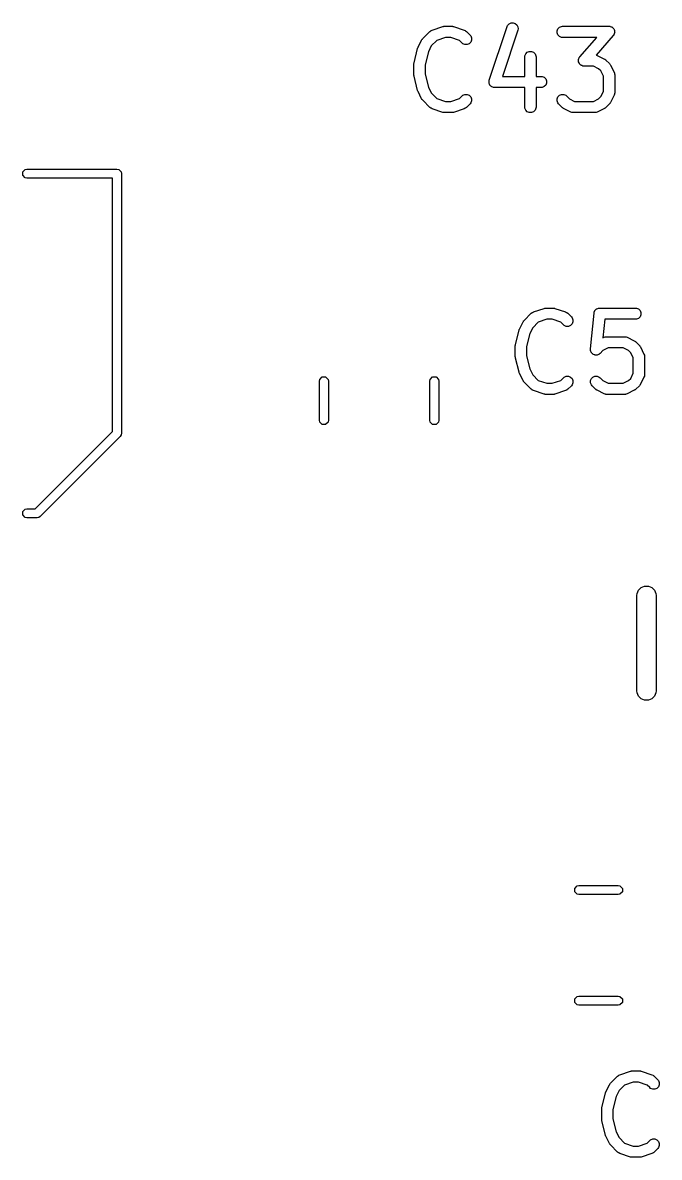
# Model space of a CAD drawing. Extents: x 2.05 to 8.87, y -5.84 to -2.88.
# Drawn here: x 3.957 to 4.291, y -5.1 to -4.505 of the extents above; entities that cross this region are included whole.
import ezdxf

# ---------------------------------------------------------------- set-up
doc = ezdxf.new("R2010")
doc.units = 0
doc.header["$MEASUREMENT"] = 0
doc.layers.add('BLACK', color=7, linetype='CONTINUOUS')

msp = doc.modelspace()

# ---------------------------------------------------------------- linework, layer by layer
at = {"layer": 'BLACK', "linetype": 'CONTINUOUS'}
for p, q in [((4.21182, -4.50582), (4.21285, -4.50531)), ((4.21285, -4.50531), (4.214, -4.50523)), ((4.214, -4.50523), (4.21509, -4.50559)), ((4.16655, -4.51357), (4.1703, -4.50982)), ((4.1703, -4.50982), (4.17074, -4.50945)), ((4.17074, -4.50945), (4.17084, -4.50941)), ((4.17084, -4.50941), (4.17092, -4.50934)), ((4.17092, -4.50934), (4.17145, -4.50911)), ((4.17145, -4.50911), (4.17708, -4.50723)), ((4.17708, -4.50723), (4.17736, -4.50717)), ((4.17736, -4.50717), (4.17743, -4.50714)), ((4.17743, -4.50714), (4.17754, -4.50713)), ((4.17754, -4.50713), (4.17764, -4.5071)), ((4.17764, -4.5071), (4.17772, -4.50711)), ((4.17772, -4.50711), (4.17801, -4.50708)), ((4.17801, -4.50708), (4.18176, -4.50708)), ((4.18176, -4.50708), (4.18205, -4.50711)), ((4.18205, -4.50711), (4.18213, -4.5071)), ((4.18213, -4.5071), (4.18223, -4.50713)), ((4.18223, -4.50713), (4.18233, -4.50714)), ((4.18233, -4.50714), (4.18241, -4.50717)), ((4.18241, -4.50717), (4.18269, -4.50723)), ((4.18269, -4.50723), (4.18832, -4.50911)), ((4.18832, -4.50911), (4.18885, -4.50934)), ((4.18885, -4.50934), (4.18893, -4.50941)), ((4.18893, -4.50941), (4.18902, -4.50945)), ((4.18902, -4.50945), (4.18947, -4.50982)), ((4.18947, -4.50982), (4.19135, -4.51169)), ((4.20145, -4.53535), (4.21083, -4.50722)), ((4.21643, -4.50909), (4.20835, -4.53333)), ((4.21083, -4.50722), (4.21106, -4.5067)), ((4.21106, -4.5067), (4.21182, -4.50582)), ((4.21509, -4.50559), (4.21596, -4.50635)), ((4.21596, -4.50635), (4.21648, -4.50738)), ((4.21656, -4.50853), (4.21643, -4.50909)), ((4.21648, -4.50738), (4.21656, -4.50853)), ((4.23698, -4.50946), (4.23742, -4.50839)), ((4.23698, -4.51061), (4.23698, -4.50946)), ((4.23742, -4.51167), (4.23698, -4.51061)), ((4.23742, -4.50839), (4.23824, -4.50758)), ((4.23824, -4.50758), (4.2393, -4.50714)), ((4.2393, -4.50714), (4.23988, -4.50708)), ((4.23988, -4.50708), (4.26425, -4.50708)), ((4.26425, -4.50708), (4.26455, -4.50711)), ((4.26455, -4.50711), (4.26463, -4.5071)), ((4.26463, -4.5071), (4.26468, -4.50712)), ((4.26468, -4.50712), (4.26482, -4.50714)), ((4.26482, -4.50714), (4.26527, -4.50732)), ((4.26527, -4.50732), (4.26572, -4.50747)), ((4.26572, -4.50747), (4.2658, -4.50754)), ((4.2658, -4.50754), (4.26589, -4.50758)), ((4.26589, -4.50758), (4.26623, -4.50792)), ((4.26623, -4.50792), (4.26659, -4.50823)), ((4.26659, -4.50823), (4.26663, -4.50832)), ((4.26663, -4.50832), (4.2667, -4.50839)), ((4.2667, -4.50839), (4.26689, -4.50883)), ((4.26696, -4.51105), (4.26681, -4.51151)), ((4.26689, -4.50883), (4.2671, -4.50926)), ((4.26714, -4.51061), (4.26696, -4.51105)), ((4.2671, -4.50926), (4.26711, -4.50936)), ((4.26711, -4.50936), (4.26714, -4.50946)), ((4.26714, -4.50946), (4.26714, -4.50994)), ((4.26714, -4.50994), (4.26718, -4.51041)), ((4.26718, -4.51041), (4.26714, -4.51051)), ((4.26714, -4.51051), (4.26714, -4.51061)), ((4.16412, -4.51809), (4.16599, -4.51434)), ((4.16599, -4.51434), (4.16615, -4.51409)), ((4.16615, -4.51409), (4.16618, -4.51402)), ((4.16618, -4.51402), (4.16625, -4.51394)), ((4.16625, -4.51394), (4.1663, -4.51385)), ((4.1663, -4.51385), (4.16636, -4.51379)), ((4.16636, -4.51379), (4.16655, -4.51357)), ((4.17398, -4.51449), (4.17106, -4.51741)), ((4.17849, -4.51298), (4.17398, -4.51449)), ((4.18128, -4.51298), (4.17849, -4.51298)), ((4.18579, -4.51449), (4.18128, -4.51298)), ((4.18717, -4.51587), (4.18579, -4.51449)), ((4.18762, -4.51624), (4.18717, -4.51587)), ((4.18868, -4.51668), (4.18762, -4.51624)), ((4.18983, -4.51668), (4.18868, -4.51668)), ((4.1909, -4.51624), (4.18983, -4.51668)), ((4.19171, -4.51542), (4.1909, -4.51624)), ((4.19135, -4.51169), (4.19171, -4.51214)), ((4.19171, -4.51214), (4.19215, -4.51321)), ((4.19215, -4.51436), (4.19171, -4.51542)), ((4.19215, -4.51321), (4.19215, -4.51436)), ((4.23824, -4.51249), (4.23742, -4.51167)), ((4.2393, -4.51293), (4.23824, -4.51249)), ((4.23988, -4.51298), (4.2393, -4.51293)), ((4.25774, -4.51298), (4.23988, -4.51298)), ((4.2489, -4.52309), (4.25774, -4.51298)), ((4.26647, -4.51198), (4.25754, -4.52219)), ((4.26665, -4.51173), (4.26647, -4.51198)), ((4.2667, -4.51167), (4.26665, -4.51173)), ((4.26672, -4.51162), (4.2667, -4.51167)), ((4.26681, -4.51151), (4.26672, -4.51162)), ((4.16202, -4.52619), (4.1639, -4.51869)), ((4.1639, -4.51869), (4.16391, -4.51865)), ((4.16391, -4.51863), (4.164, -4.51839)), ((4.16391, -4.51865), (4.16391, -4.51863)), ((4.164, -4.51839), (4.16409, -4.51814)), ((4.16409, -4.51814), (4.1641, -4.51813)), ((4.1641, -4.51813), (4.16412, -4.51809)), ((4.16955, -4.52044), (4.16784, -4.52727)), ((4.17106, -4.51741), (4.16955, -4.52044)), ((4.22005, -4.52316), (4.22011, -4.52258)), ((4.22005, -4.53333), (4.22005, -4.52316)), ((4.22011, -4.52258), (4.22055, -4.52152)), ((4.22055, -4.52152), (4.22136, -4.5207)), ((4.22136, -4.5207), (4.22243, -4.52026)), ((4.22243, -4.52026), (4.22358, -4.52026)), ((4.22358, -4.52026), (4.22464, -4.5207)), ((4.22464, -4.5207), (4.22546, -4.52152)), ((4.22546, -4.52152), (4.2259, -4.52258)), ((4.2259, -4.52258), (4.22596, -4.52316)), ((4.22596, -4.52316), (4.22596, -4.53333)), ((4.24872, -4.52333), (4.2489, -4.52309)), ((4.25754, -4.52219), (4.25807, -4.52239)), ((4.25807, -4.52239), (4.26182, -4.52426)), ((4.16193, -4.52691), (4.16194, -4.5268)), ((4.16193, -4.53253), (4.16193, -4.52691)), ((4.16194, -4.52676), (4.16197, -4.52655)), ((4.16194, -4.5268), (4.16194, -4.52676)), ((4.16197, -4.52655), (4.16199, -4.52633)), ((4.16199, -4.52633), (4.16201, -4.52629)), ((4.16201, -4.52629), (4.16202, -4.52619)), ((4.16784, -4.52727), (4.16784, -4.53217)), ((4.2482, -4.52465), (4.24823, -4.52455)), ((4.24823, -4.52513), (4.2482, -4.52465)), ((4.24823, -4.52445), (4.24841, -4.52401)), ((4.24823, -4.52455), (4.24823, -4.52445)), ((4.24823, -4.52561), (4.24823, -4.52513)), ((4.24827, -4.5257), (4.24823, -4.52561)), ((4.24827, -4.5258), (4.24827, -4.5257)), ((4.24849, -4.52623), (4.24827, -4.5258)), ((4.24841, -4.52401), (4.24857, -4.52356)), ((4.24867, -4.52667), (4.24849, -4.52623)), ((4.24857, -4.52356), (4.24865, -4.52344)), ((4.24865, -4.52344), (4.24867, -4.52339)), ((4.24867, -4.52339), (4.24872, -4.52333)), ((4.24874, -4.52674), (4.24867, -4.52667)), ((4.24878, -4.52683), (4.24874, -4.52674)), ((4.24915, -4.52715), (4.24878, -4.52683)), ((4.24948, -4.52749), (4.24915, -4.52715)), ((4.24958, -4.52752), (4.24948, -4.52749)), ((4.24965, -4.52759), (4.24958, -4.52752)), ((4.25011, -4.52774), (4.24965, -4.52759)), ((4.25055, -4.52793), (4.25011, -4.52774)), ((4.25069, -4.52794), (4.25055, -4.52793)), ((4.25074, -4.52796), (4.25069, -4.52794)), ((4.25082, -4.52795), (4.25074, -4.52796)), ((4.25112, -4.52798), (4.25082, -4.52795)), ((4.25605, -4.52798), (4.25112, -4.52798)), ((4.25875, -4.52933), (4.25605, -4.52798)), ((4.26182, -4.52426), (4.26207, -4.52442)), ((4.26207, -4.52442), (4.26214, -4.52445)), ((4.26214, -4.52445), (4.26222, -4.52452)), ((4.26222, -4.52452), (4.26231, -4.52457)), ((4.26231, -4.52457), (4.26236, -4.52463)), ((4.26236, -4.52463), (4.26259, -4.52482)), ((4.26259, -4.52482), (4.26446, -4.52669)), ((4.26446, -4.52669), (4.26465, -4.52692)), ((4.26465, -4.52692), (4.26471, -4.52697)), ((4.26471, -4.52697), (4.26476, -4.52706)), ((4.26476, -4.52706), (4.26483, -4.52714)), ((4.26483, -4.52714), (4.26486, -4.52721)), ((4.26486, -4.52721), (4.26501, -4.52746)), ((4.26501, -4.52746), (4.26689, -4.53121)), ((4.16194, -4.53263), (4.16193, -4.53253)), ((4.16194, -4.53267), (4.16194, -4.53263)), ((4.16197, -4.53289), (4.16194, -4.53267)), ((4.16199, -4.53311), (4.16197, -4.53289)), ((4.16201, -4.53315), (4.16199, -4.53311)), ((4.16202, -4.53325), (4.16201, -4.53315)), ((4.1639, -4.54074), (4.16202, -4.53325)), ((4.16784, -4.53217), (4.16955, -4.539)), ((4.20835, -4.53333), (4.22005, -4.53333)), ((4.22596, -4.53333), (4.22863, -4.53333)), ((4.22863, -4.53333), (4.2292, -4.53338)), ((4.2292, -4.53338), (4.23027, -4.53382)), ((4.23027, -4.53382), (4.23108, -4.53464)), ((4.23108, -4.53464), (4.23152, -4.5357)), ((4.25995, -4.53053), (4.25875, -4.52933)), ((4.2613, -4.53323), (4.25995, -4.53053)), ((4.2613, -4.54121), (4.2613, -4.53323)), ((4.26689, -4.53121), (4.2671, -4.53175)), ((4.2671, -4.53175), (4.2671, -4.53186)), ((4.2671, -4.53186), (4.26714, -4.53195)), ((4.26714, -4.53195), (4.2672, -4.53253)), ((4.2672, -4.53253), (4.2672, -4.5419)), ((4.16391, -4.54079), (4.1639, -4.54074)), ((4.16391, -4.54081), (4.16391, -4.54079)), ((4.164, -4.54105), (4.16391, -4.54081)), ((4.16955, -4.539), (4.17106, -4.54203)), ((4.20133, -4.53591), (4.20136, -4.53576)), ((4.20136, -4.53638), (4.20133, -4.53591)), ((4.20136, -4.5357), (4.20139, -4.53563)), ((4.20136, -4.53576), (4.20136, -4.5357)), ((4.20136, -4.53686), (4.20136, -4.53638)), ((4.2014, -4.53695), (4.20136, -4.53686)), ((4.20139, -4.53563), (4.20145, -4.53535)), ((4.20141, -4.53706), (4.2014, -4.53695)), ((4.20162, -4.53748), (4.20141, -4.53706)), ((4.2018, -4.53792), (4.20162, -4.53748)), ((4.20188, -4.53799), (4.2018, -4.53792)), ((4.20192, -4.53809), (4.20188, -4.53799)), ((4.20228, -4.5384), (4.20192, -4.53809)), ((4.20262, -4.53873), (4.20228, -4.5384)), ((4.20271, -4.53877), (4.20262, -4.53873)), ((4.20279, -4.53884), (4.20271, -4.53877)), ((4.20324, -4.53899), (4.20279, -4.53884)), ((4.20368, -4.53917), (4.20324, -4.53899)), ((4.20383, -4.53919), (4.20368, -4.53917)), ((4.20389, -4.53921), (4.20383, -4.53919)), ((4.20396, -4.5392), (4.20389, -4.53921)), ((4.20426, -4.53923), (4.20396, -4.5392)), ((4.22005, -4.53923), (4.20426, -4.53923)), ((4.22005, -4.5494), (4.22005, -4.53923)), ((4.22863, -4.53923), (4.22596, -4.53923)), ((4.22596, -4.53923), (4.22596, -4.5494)), ((4.2292, -4.53917), (4.22863, -4.53923)), ((4.23027, -4.53873), (4.2292, -4.53917)), ((4.23108, -4.53792), (4.23027, -4.53873)), ((4.23152, -4.53686), (4.23108, -4.53792)), ((4.23152, -4.5357), (4.23152, -4.53686)), ((4.16409, -4.54129), (4.164, -4.54105)), ((4.1641, -4.54131), (4.16409, -4.54129)), ((4.16412, -4.54135), (4.1641, -4.54131)), ((4.16599, -4.5451), (4.16412, -4.54135)), ((4.16615, -4.54535), (4.16599, -4.5451)), ((4.16618, -4.54542), (4.16615, -4.54535)), ((4.16625, -4.5455), (4.16618, -4.54542)), ((4.1663, -4.54559), (4.16625, -4.5455)), ((4.16636, -4.54564), (4.1663, -4.54559)), ((4.16655, -4.54587), (4.16636, -4.54564)), ((4.1703, -4.54962), (4.16655, -4.54587)), ((4.17106, -4.54203), (4.17398, -4.54495)), ((4.17398, -4.54495), (4.17849, -4.54645)), ((4.17849, -4.54645), (4.18128, -4.54645)), ((4.18128, -4.54645), (4.18579, -4.54495)), ((4.18579, -4.54495), (4.18717, -4.54356)), ((4.18717, -4.54356), (4.18762, -4.5432)), ((4.18762, -4.5432), (4.18868, -4.54276)), ((4.18868, -4.54276), (4.18983, -4.54276)), ((4.18983, -4.54276), (4.1909, -4.5432)), ((4.1909, -4.5432), (4.19171, -4.54401)), ((4.19171, -4.54401), (4.19215, -4.54508)), ((4.19215, -4.54623), (4.19171, -4.54729)), ((4.19215, -4.54508), (4.19215, -4.54623)), ((4.23698, -4.54508), (4.23742, -4.54401)), ((4.23698, -4.54623), (4.23698, -4.54508)), ((4.23742, -4.54729), (4.23698, -4.54623)), ((4.23742, -4.54401), (4.23824, -4.5432)), ((4.23824, -4.5432), (4.2393, -4.54276)), ((4.2393, -4.54276), (4.24045, -4.54276)), ((4.24045, -4.54276), (4.24152, -4.5432)), ((4.24152, -4.5432), (4.24196, -4.54356)), ((4.24196, -4.54356), (4.2435, -4.5451)), ((4.2435, -4.5451), (4.2462, -4.54645)), ((4.2462, -4.54645), (4.25605, -4.54645)), ((4.25605, -4.54645), (4.25875, -4.5451)), ((4.25875, -4.5451), (4.25995, -4.5439)), ((4.25995, -4.5439), (4.2613, -4.54121)), ((4.26689, -4.54322), (4.26501, -4.54697)), ((4.2671, -4.54268), (4.26689, -4.54322)), ((4.26714, -4.54248), (4.2671, -4.54258)), ((4.2671, -4.54258), (4.2671, -4.54268)), ((4.2672, -4.5419), (4.26714, -4.54248)), ((4.17074, -4.54998), (4.1703, -4.54962)), ((4.17084, -4.55002), (4.17074, -4.54998)), ((4.17092, -4.55009), (4.17084, -4.55002)), ((4.17145, -4.55033), (4.17092, -4.55009)), ((4.17708, -4.5522), (4.17145, -4.55033)), ((4.17736, -4.55227), (4.17708, -4.5522)), ((4.17743, -4.5523), (4.17736, -4.55227)), ((4.17754, -4.55231), (4.17743, -4.5523)), ((4.17764, -4.55233), (4.17754, -4.55231)), ((4.17772, -4.55233), (4.17764, -4.55233)), ((4.17801, -4.55236), (4.17772, -4.55233)), ((4.18176, -4.55236), (4.17801, -4.55236)), ((4.18205, -4.55233), (4.18176, -4.55236)), ((4.18213, -4.55233), (4.18205, -4.55233)), ((4.18223, -4.55231), (4.18213, -4.55233)), ((4.18233, -4.5523), (4.18223, -4.55231)), ((4.18241, -4.55227), (4.18233, -4.5523)), ((4.18269, -4.5522), (4.18241, -4.55227)), ((4.18832, -4.55033), (4.18269, -4.5522)), ((4.18885, -4.55009), (4.18832, -4.55033)), ((4.18893, -4.55002), (4.18885, -4.55009)), ((4.18902, -4.54998), (4.18893, -4.55002)), ((4.18947, -4.54962), (4.18902, -4.54998)), ((4.19135, -4.54774), (4.18947, -4.54962)), ((4.19171, -4.54729), (4.19135, -4.54774)), ((4.22011, -4.54998), (4.22005, -4.5494)), ((4.22055, -4.55104), (4.22011, -4.54998)), ((4.22136, -4.55186), (4.22055, -4.55104)), ((4.22243, -4.5523), (4.22136, -4.55186)), ((4.22358, -4.5523), (4.22243, -4.5523)), ((4.22464, -4.55186), (4.22358, -4.5523)), ((4.22546, -4.55104), (4.22464, -4.55186)), ((4.2259, -4.54998), (4.22546, -4.55104)), ((4.22596, -4.5494), (4.2259, -4.54998)), ((4.23779, -4.54774), (4.23742, -4.54729)), ((4.23966, -4.54962), (4.23779, -4.54774)), ((4.23989, -4.5498), (4.23966, -4.54962)), ((4.23994, -4.54986), (4.23989, -4.5498)), ((4.24003, -4.54992), (4.23994, -4.54986)), ((4.24011, -4.54998), (4.24003, -4.54992)), ((4.24018, -4.55001), (4.24011, -4.54998)), ((4.24043, -4.55017), (4.24018, -4.55001)), ((4.24418, -4.55204), (4.24043, -4.55017)), ((4.24472, -4.55225), (4.24418, -4.55204)), ((4.24483, -4.55226), (4.24472, -4.55225)), ((4.24492, -4.5523), (4.24483, -4.55226)), ((4.2455, -4.55236), (4.24492, -4.5523)), ((4.25675, -4.55236), (4.2455, -4.55236)), ((4.25733, -4.5523), (4.25675, -4.55236)), ((4.25742, -4.55226), (4.25733, -4.5523)), ((4.25753, -4.55225), (4.25742, -4.55226)), ((4.25807, -4.55204), (4.25753, -4.55225)), ((4.26182, -4.55017), (4.25807, -4.55204)), ((4.26207, -4.55001), (4.26182, -4.55017)), ((4.26214, -4.54998), (4.26207, -4.55001)), ((4.26222, -4.54992), (4.26214, -4.54998)), ((4.26231, -4.54986), (4.26222, -4.54992)), ((4.26236, -4.5498), (4.26231, -4.54986)), ((4.26259, -4.54962), (4.26236, -4.5498)), ((4.26446, -4.54774), (4.26259, -4.54962)), ((4.26465, -4.54751), (4.26446, -4.54774)), ((4.26471, -4.54746), (4.26465, -4.54751)), ((4.26476, -4.54737), (4.26471, -4.54746)), ((4.26483, -4.54729), (4.26476, -4.54737)), ((4.26486, -4.54722), (4.26483, -4.54729)), ((4.26501, -4.54697), (4.26486, -4.54722)), ((3.95687, -4.58335), (3.95815, -4.58207)), ((3.95815, -4.58207), (3.95906, -4.58189)), ((3.95906, -4.58189), (4.0063, -4.58189)), ((4.0063, -4.58189), (4.0072, -4.58207)), ((4.0072, -4.58207), (4.00848, -4.58335)), ((3.95687, -4.58516), (3.95687, -4.58335)), ((3.95815, -4.58643), (3.95687, -4.58516)), ((3.95906, -4.58661), (3.95815, -4.58643)), ((4.00394, -4.58661), (3.95906, -4.58661)), ((4.00394, -4.71932), (4.00394, -4.58661)), ((4.00848, -4.58335), (4.00866, -4.58425)), ((4.00866, -4.58425), (4.00866, -4.7203)), ((4.2197, -4.66121), (4.22345, -4.65746)), ((4.22345, -4.65746), (4.22389, -4.65709)), ((4.22389, -4.65709), (4.22399, -4.65705)), ((4.22399, -4.65705), (4.22407, -4.65698)), ((4.22407, -4.65698), (4.2246, -4.65674)), ((4.2246, -4.65674), (4.23022, -4.65487)), ((4.23022, -4.65487), (4.23051, -4.6548)), ((4.23051, -4.6548), (4.23058, -4.65477)), ((4.23058, -4.65477), (4.23069, -4.65476)), ((4.23069, -4.65476), (4.23079, -4.65474)), ((4.23079, -4.65474), (4.23087, -4.65475)), ((4.23087, -4.65475), (4.23116, -4.65472)), ((4.23116, -4.65472), (4.23491, -4.65472)), ((4.23491, -4.65472), (4.2352, -4.65475)), ((4.2352, -4.65475), (4.23528, -4.65474)), ((4.23528, -4.65474), (4.23538, -4.65476)), ((4.23538, -4.65476), (4.23548, -4.65477)), ((4.23548, -4.65477), (4.23556, -4.6548)), ((4.23556, -4.6548), (4.23584, -4.65487)), ((4.23584, -4.65487), (4.24147, -4.65674)), ((4.24147, -4.65674), (4.24199, -4.65698)), ((4.24199, -4.65698), (4.24207, -4.65705)), ((4.24207, -4.65705), (4.24217, -4.65709)), ((4.24217, -4.65709), (4.24262, -4.65746)), ((4.24262, -4.65746), (4.2445, -4.65933)), ((4.2445, -4.65933), (4.24486, -4.65978)), ((4.24486, -4.65978), (4.2453, -4.66084)), ((4.25447, -4.67612), (4.25634, -4.65738)), ((4.25634, -4.65738), (4.25638, -4.65717)), ((4.25638, -4.65709), (4.25641, -4.65703)), ((4.25638, -4.65717), (4.25638, -4.65709)), ((4.25641, -4.65703), (4.25646, -4.65681)), ((4.25646, -4.65681), (4.25666, -4.65643)), ((4.25666, -4.65643), (4.25682, -4.65603)), ((4.25682, -4.65603), (4.25693, -4.65592)), ((4.25693, -4.65592), (4.257, -4.65579)), ((4.257, -4.65579), (4.25733, -4.65552)), ((4.25733, -4.65552), (4.25764, -4.65521)), ((4.25764, -4.65521), (4.25778, -4.65516)), ((4.25778, -4.65516), (4.25789, -4.65506)), ((4.25789, -4.65506), (4.25831, -4.65494)), ((4.25831, -4.65494), (4.2587, -4.65477)), ((4.2587, -4.65477), (4.25892, -4.65475)), ((4.25892, -4.65475), (4.259, -4.65473)), ((4.259, -4.65473), (4.25907, -4.65474)), ((4.25907, -4.65474), (4.25928, -4.65472)), ((4.25928, -4.65472), (4.27803, -4.65472)), ((4.27803, -4.65472), (4.2786, -4.65477)), ((4.2786, -4.65477), (4.27967, -4.65521)), ((4.27967, -4.65521), (4.28048, -4.65603)), ((4.28048, -4.65931), (4.27967, -4.66013)), ((4.28048, -4.65603), (4.28092, -4.65709)), ((4.28092, -4.65825), (4.28048, -4.65931)), ((4.28092, -4.65709), (4.28092, -4.65825)), ((4.21715, -4.66602), (4.21724, -4.66578)), ((4.21724, -4.66578), (4.21725, -4.66577)), ((4.21725, -4.66577), (4.21727, -4.66572)), ((4.21727, -4.66572), (4.21914, -4.66197)), ((4.21914, -4.66197), (4.2193, -4.66173)), ((4.2193, -4.66173), (4.21933, -4.66165)), ((4.21933, -4.66165), (4.2194, -4.66157)), ((4.2194, -4.66157), (4.21945, -4.66148)), ((4.21945, -4.66148), (4.21951, -4.66143)), ((4.21951, -4.66143), (4.2197, -4.66121)), ((4.22421, -4.66504), (4.2227, -4.66807)), ((4.22713, -4.66213), (4.22421, -4.66504)), ((4.23164, -4.66062), (4.22713, -4.66213)), ((4.23443, -4.66062), (4.23164, -4.66062)), ((4.23894, -4.66213), (4.23443, -4.66062)), ((4.24032, -4.66351), (4.23894, -4.66213)), ((4.24077, -4.66387), (4.24032, -4.66351)), ((4.24183, -4.66432), (4.24077, -4.66387)), ((4.24298, -4.66432), (4.24183, -4.66432)), ((4.24405, -4.66387), (4.24298, -4.66432)), ((4.24486, -4.66306), (4.24405, -4.66387)), ((4.2453, -4.662), (4.24486, -4.66306)), ((4.2453, -4.66084), (4.2453, -4.662)), ((4.26195, -4.66062), (4.26098, -4.67039)), ((4.27803, -4.66062), (4.26195, -4.66062)), ((4.2786, -4.66057), (4.27803, -4.66062)), ((4.27967, -4.66013), (4.2786, -4.66057)), ((4.21517, -4.67383), (4.21705, -4.66633)), ((4.21705, -4.66633), (4.21706, -4.66629)), ((4.21706, -4.66626), (4.21715, -4.66602)), ((4.21706, -4.66629), (4.21706, -4.66626)), ((4.2227, -4.66807), (4.22099, -4.67491)), ((4.26098, -4.67039), (4.26171, -4.67003)), ((4.26171, -4.67003), (4.26225, -4.66982)), ((4.26225, -4.66982), (4.26236, -4.66981)), ((4.26236, -4.66981), (4.26245, -4.66977)), ((4.26245, -4.66977), (4.26303, -4.66972)), ((4.26303, -4.66972), (4.2724, -4.66972)), ((4.2724, -4.66972), (4.27298, -4.66977)), ((4.27298, -4.66977), (4.27308, -4.66981)), ((4.27308, -4.66981), (4.27318, -4.66982)), ((4.27318, -4.66982), (4.27372, -4.67003)), ((4.27372, -4.67003), (4.27747, -4.6719)), ((4.21508, -4.67454), (4.21509, -4.67444)), ((4.21508, -4.68017), (4.21508, -4.67454)), ((4.21509, -4.6744), (4.21512, -4.67418)), ((4.21509, -4.67444), (4.21509, -4.6744)), ((4.21512, -4.67418), (4.21514, -4.67397)), ((4.21514, -4.67397), (4.21516, -4.67393)), ((4.21516, -4.67393), (4.21517, -4.67383)), ((4.22099, -4.67491), (4.22099, -4.6798)), ((4.25447, -4.6767), (4.25447, -4.67612)), ((4.25451, -4.67685), (4.25447, -4.6767)), ((4.25451, -4.67699), (4.25451, -4.67685)), ((4.25467, -4.67739), (4.25451, -4.67699)), ((4.2548, -4.67781), (4.25467, -4.67739)), ((4.26103, -4.67697), (4.25949, -4.67851)), ((4.26373, -4.67562), (4.26103, -4.67697)), ((4.27171, -4.67562), (4.26373, -4.67562)), ((4.2744, -4.67697), (4.27171, -4.67562)), ((4.2756, -4.67817), (4.2744, -4.67697)), ((4.27747, -4.6719), (4.27772, -4.67206)), ((4.27772, -4.67206), (4.27779, -4.67209)), ((4.27779, -4.67209), (4.27787, -4.67215)), ((4.27787, -4.67215), (4.27796, -4.67221)), ((4.27796, -4.67221), (4.27801, -4.67227)), ((4.27801, -4.67227), (4.27824, -4.67246)), ((4.27824, -4.67246), (4.28012, -4.67433)), ((4.28012, -4.67433), (4.2803, -4.67456)), ((4.2803, -4.67456), (4.28036, -4.67461)), ((4.28036, -4.67461), (4.28042, -4.6747)), ((4.28042, -4.6747), (4.28048, -4.67478)), ((4.28048, -4.67478), (4.28051, -4.67485)), ((4.28051, -4.67485), (4.28067, -4.6751)), ((4.28067, -4.6751), (4.28254, -4.67885)), ((4.21509, -4.68027), (4.21508, -4.68017)), ((4.21509, -4.68031), (4.21509, -4.68027)), ((4.21512, -4.68053), (4.21509, -4.68031)), ((4.21514, -4.68074), (4.21512, -4.68053)), ((4.21516, -4.68078), (4.21514, -4.68074)), ((4.21517, -4.68088), (4.21516, -4.68078)), ((4.21705, -4.68838), (4.21517, -4.68088)), ((4.22099, -4.6798), (4.2227, -4.68664)), ((4.25489, -4.67792), (4.2548, -4.67781)), ((4.25495, -4.67806), (4.25489, -4.67792)), ((4.25526, -4.67836), (4.25495, -4.67806)), ((4.25553, -4.6787), (4.25526, -4.67836)), ((4.25566, -4.67877), (4.25553, -4.6787)), ((4.25576, -4.67887), (4.25566, -4.67877)), ((4.25616, -4.67904), (4.25576, -4.67887)), ((4.25654, -4.67924), (4.25616, -4.67904)), ((4.25669, -4.67926), (4.25654, -4.67924)), ((4.25683, -4.67931), (4.25669, -4.67926)), ((4.25726, -4.67931), (4.25683, -4.67931)), ((4.25769, -4.67936), (4.25726, -4.67931)), ((4.25783, -4.67931), (4.25769, -4.67936)), ((4.25798, -4.67931), (4.25783, -4.67931)), ((4.25838, -4.67915), (4.25798, -4.67931)), ((4.25879, -4.67902), (4.25838, -4.67915)), ((4.25891, -4.67893), (4.25879, -4.67902)), ((4.25905, -4.67887), (4.25891, -4.67893)), ((4.25949, -4.67851), (4.25905, -4.67887)), ((4.27695, -4.68086), (4.2756, -4.67817)), ((4.27695, -4.68884), (4.27695, -4.68086)), ((4.28254, -4.67885), (4.28275, -4.67939)), ((4.28275, -4.67939), (4.28276, -4.67949)), ((4.28276, -4.67949), (4.2828, -4.67959)), ((4.2828, -4.67959), (4.28286, -4.68017)), ((4.28286, -4.68017), (4.28286, -4.68954)), ((4.21706, -4.68842), (4.21705, -4.68838)), ((4.21706, -4.68845), (4.21706, -4.68842)), ((4.21715, -4.68869), (4.21706, -4.68845)), ((4.21724, -4.68893), (4.21715, -4.68869)), ((4.21725, -4.68894), (4.21724, -4.68893)), ((4.21727, -4.68899), (4.21725, -4.68894)), ((4.21914, -4.69274), (4.21727, -4.68899)), ((4.2227, -4.68664), (4.22421, -4.68967)), ((4.2756, -4.69154), (4.27695, -4.68884)), ((4.28286, -4.68954), (4.2828, -4.69012)), ((4.1124, -4.69296), (4.11258, -4.69206)), ((4.1124, -4.71353), (4.1124, -4.69296)), ((4.11258, -4.69206), (4.11386, -4.69078)), ((4.11386, -4.69078), (4.11567, -4.69078)), ((4.11567, -4.69078), (4.11695, -4.69206)), ((4.11695, -4.69206), (4.11713, -4.69296)), ((4.11713, -4.69296), (4.11713, -4.71353)), ((4.17028, -4.69296), (4.17046, -4.69206)), ((4.17028, -4.71353), (4.17028, -4.69296)), ((4.17046, -4.69206), (4.17173, -4.69078)), ((4.17173, -4.69078), (4.17354, -4.69078)), ((4.17354, -4.69078), (4.17482, -4.69206)), ((4.17482, -4.69206), (4.175, -4.69296)), ((4.175, -4.69296), (4.175, -4.71353)), ((4.2193, -4.69298), (4.21914, -4.69274)), ((4.21933, -4.69306), (4.2193, -4.69298)), ((4.2194, -4.69314), (4.21933, -4.69306)), ((4.21945, -4.69323), (4.2194, -4.69314)), ((4.21951, -4.69328), (4.21945, -4.69323)), ((4.2197, -4.6935), (4.21951, -4.69328)), ((4.22345, -4.69725), (4.2197, -4.6935)), ((4.22421, -4.68967), (4.22713, -4.69258)), ((4.22713, -4.69258), (4.23164, -4.69409)), ((4.23164, -4.69409), (4.23443, -4.69409)), ((4.23443, -4.69409), (4.23894, -4.69258)), ((4.23894, -4.69258), (4.24032, -4.6912)), ((4.24032, -4.6912), (4.24077, -4.69084)), ((4.24077, -4.69084), (4.24183, -4.69039)), ((4.24183, -4.69039), (4.24298, -4.69039)), ((4.2445, -4.69538), (4.24262, -4.69725)), ((4.24298, -4.69039), (4.24405, -4.69084)), ((4.24405, -4.69084), (4.24486, -4.69165)), ((4.24486, -4.69493), (4.2445, -4.69538)), ((4.24486, -4.69165), (4.2453, -4.69271)), ((4.2453, -4.69387), (4.24486, -4.69493)), ((4.2453, -4.69271), (4.2453, -4.69387)), ((4.25451, -4.69271), (4.25495, -4.69165)), ((4.25451, -4.69387), (4.25451, -4.69271)), ((4.25495, -4.69493), (4.25451, -4.69387)), ((4.25495, -4.69165), (4.25576, -4.69084)), ((4.25532, -4.69538), (4.25495, -4.69493)), ((4.25719, -4.69725), (4.25532, -4.69538)), ((4.25576, -4.69084), (4.25683, -4.69039)), ((4.25683, -4.69039), (4.25798, -4.69039)), ((4.25798, -4.69039), (4.25905, -4.69084)), ((4.25905, -4.69084), (4.25949, -4.6912)), ((4.25949, -4.6912), (4.26103, -4.69274)), ((4.26103, -4.69274), (4.26373, -4.69409)), ((4.26373, -4.69409), (4.27171, -4.69409)), ((4.27171, -4.69409), (4.2744, -4.69274)), ((4.2744, -4.69274), (4.2756, -4.69154)), ((4.28012, -4.69538), (4.27824, -4.69725)), ((4.2803, -4.69515), (4.28012, -4.69538)), ((4.28036, -4.6951), (4.2803, -4.69515)), ((4.28042, -4.69501), (4.28036, -4.6951)), ((4.28048, -4.69493), (4.28042, -4.69501)), ((4.28051, -4.69486), (4.28048, -4.69493)), ((4.28067, -4.69461), (4.28051, -4.69486)), ((4.28254, -4.69086), (4.28067, -4.69461)), ((4.28275, -4.69032), (4.28254, -4.69086)), ((4.28276, -4.69022), (4.28275, -4.69032)), ((4.2828, -4.69012), (4.28276, -4.69022)), ((4.22389, -4.69762), (4.22345, -4.69725)), ((4.22399, -4.69766), (4.22389, -4.69762)), ((4.22407, -4.69773), (4.22399, -4.69766)), ((4.2246, -4.69797), (4.22407, -4.69773)), ((4.23022, -4.69984), (4.2246, -4.69797)), ((4.23051, -4.69991), (4.23022, -4.69984)), ((4.23058, -4.69994), (4.23051, -4.69991)), ((4.23069, -4.69995), (4.23058, -4.69994)), ((4.23079, -4.69997), (4.23069, -4.69995)), ((4.23087, -4.69996), (4.23079, -4.69997)), ((4.23116, -4.69999), (4.23087, -4.69996)), ((4.23491, -4.69999), (4.23116, -4.69999)), ((4.2352, -4.69996), (4.23491, -4.69999)), ((4.23528, -4.69997), (4.2352, -4.69996)), ((4.23538, -4.69995), (4.23528, -4.69997)), ((4.23548, -4.69994), (4.23538, -4.69995)), ((4.23556, -4.69991), (4.23548, -4.69994)), ((4.23584, -4.69984), (4.23556, -4.69991)), ((4.24147, -4.69797), (4.23584, -4.69984)), ((4.24199, -4.69773), (4.24147, -4.69797)), ((4.24207, -4.69766), (4.24199, -4.69773)), ((4.24217, -4.69762), (4.24207, -4.69766)), ((4.24262, -4.69725), (4.24217, -4.69762)), ((4.25742, -4.69744), (4.25719, -4.69725)), ((4.25747, -4.6975), (4.25742, -4.69744)), ((4.25756, -4.69755), (4.25747, -4.6975)), ((4.25764, -4.69762), (4.25756, -4.69755)), ((4.25771, -4.69765), (4.25764, -4.69762)), ((4.25796, -4.69781), (4.25771, -4.69765)), ((4.26171, -4.69968), (4.25796, -4.69781)), ((4.26225, -4.69989), (4.26171, -4.69968)), ((4.26236, -4.6999), (4.26225, -4.69989)), ((4.26245, -4.69994), (4.26236, -4.6999)), ((4.26303, -4.69999), (4.26245, -4.69994)), ((4.2724, -4.69999), (4.26303, -4.69999)), ((4.27298, -4.69994), (4.2724, -4.69999)), ((4.27308, -4.6999), (4.27298, -4.69994)), ((4.27318, -4.69989), (4.27308, -4.6999)), ((4.27372, -4.69968), (4.27318, -4.69989)), ((4.27747, -4.69781), (4.27372, -4.69968)), ((4.27772, -4.69765), (4.27747, -4.69781)), ((4.27779, -4.69762), (4.27772, -4.69765)), ((4.27787, -4.69755), (4.27779, -4.69762)), ((4.27796, -4.6975), (4.27787, -4.69755)), ((4.27801, -4.69744), (4.27796, -4.6975)), ((4.27824, -4.69725), (4.27801, -4.69744)), ((4.11258, -4.71444), (4.1124, -4.71353)), ((4.11386, -4.71572), (4.11258, -4.71444)), ((4.11567, -4.71572), (4.11386, -4.71572)), ((4.11695, -4.71444), (4.11567, -4.71572)), ((4.11713, -4.71353), (4.11695, -4.71444)), ((4.17046, -4.71444), (4.17028, -4.71353)), ((4.17173, -4.71572), (4.17046, -4.71444)), ((4.17354, -4.71572), (4.17173, -4.71572)), ((4.17482, -4.71444), (4.17354, -4.71572)), ((4.175, -4.71353), (4.17482, -4.71444)), ((3.96341, -4.75984), (4.00394, -4.71932)), ((4.00797, -4.72197), (3.96606, -4.76388)), ((4.00848, -4.7212), (4.00797, -4.72197)), ((4.00866, -4.7203), (4.00848, -4.7212)), ((3.95687, -4.7613), (3.95815, -4.76002)), ((3.95815, -4.76002), (3.95906, -4.75984)), ((3.95906, -4.75984), (3.96341, -4.75984)), ((3.95687, -4.76311), (3.95687, -4.7613)), ((3.95815, -4.76439), (3.95687, -4.76311)), ((3.95906, -4.76457), (3.95815, -4.76439)), ((3.96439, -4.76457), (3.95906, -4.76457)), ((3.9653, -4.76439), (3.96439, -4.76457)), ((3.96606, -4.76388), (3.9653, -4.76439)), ((4.27896, -4.80431), (4.27971, -4.80251)), ((4.27971, -4.80251), (4.28109, -4.80113)), ((4.28109, -4.80113), (4.28289, -4.80038)), ((4.28289, -4.80038), (4.28484, -4.80038)), ((4.28484, -4.80038), (4.28665, -4.80113)), ((4.28665, -4.80113), (4.28802, -4.80251)), ((4.28802, -4.80251), (4.28877, -4.80431)), ((4.27887, -4.80529), (4.27896, -4.80431)), ((4.27887, -4.85529), (4.27887, -4.80529)), ((4.28877, -4.80431), (4.28887, -4.80529)), ((4.28887, -4.80529), (4.28887, -4.85529)), ((4.27896, -4.85626), (4.27887, -4.85529)), ((4.28887, -4.85529), (4.28877, -4.85626)), ((4.27971, -4.85807), (4.27896, -4.85626)), ((4.28109, -4.85945), (4.27971, -4.85807)), ((4.28289, -4.86019), (4.28109, -4.85945)), ((4.28484, -4.86019), (4.28289, -4.86019)), ((4.28665, -4.85945), (4.28484, -4.86019)), ((4.28802, -4.85807), (4.28665, -4.85945)), ((4.28877, -4.85626), (4.28802, -4.85807)), ((4.24629, -4.95874), (4.24757, -4.95746)), ((4.24629, -4.96055), (4.24629, -4.95874)), ((4.24757, -4.96183), (4.24629, -4.96055)), ((4.24757, -4.95746), (4.24847, -4.95728)), ((4.24847, -4.96201), (4.24757, -4.96183)), ((4.24847, -4.95728), (4.26905, -4.95728)), ((4.26905, -4.96201), (4.24847, -4.96201)), ((4.26905, -4.95728), (4.26995, -4.95746)), ((4.26995, -4.96183), (4.26905, -4.96201)), ((4.26995, -4.95746), (4.27123, -4.95874)), ((4.27123, -4.96055), (4.26995, -4.96183)), ((4.27123, -4.95874), (4.27123, -4.96055)), ((4.24629, -5.01662), (4.24757, -5.01534)), ((4.24757, -5.01534), (4.24847, -5.01516)), ((4.24847, -5.01516), (4.26905, -5.01516)), ((4.26905, -5.01516), (4.26995, -5.01534)), ((4.26995, -5.01534), (4.27123, -5.01662)), ((4.24629, -5.01842), (4.24629, -5.01662)), ((4.24757, -5.0197), (4.24629, -5.01842)), ((4.24847, -5.01988), (4.24757, -5.0197)), ((4.26905, -5.01988), (4.24847, -5.01988)), ((4.26995, -5.0197), (4.26905, -5.01988)), ((4.27123, -5.01842), (4.26995, -5.0197)), ((4.27123, -5.01662), (4.27123, -5.01842)), ((4.26497, -5.06081), (4.26872, -5.05706)), ((4.26872, -5.05706), (4.26917, -5.0567)), ((4.26917, -5.0567), (4.26927, -5.05666)), ((4.26927, -5.05666), (4.26935, -5.05659)), ((4.26935, -5.05659), (4.26988, -5.05635)), ((4.26988, -5.05635), (4.2755, -5.05448)), ((4.2755, -5.05448), (4.27579, -5.05441)), ((4.27579, -5.05441), (4.27586, -5.05438)), ((4.27586, -5.05438), (4.27596, -5.05437)), ((4.27596, -5.05437), (4.27606, -5.05435)), ((4.27606, -5.05435), (4.27614, -5.05435)), ((4.27614, -5.05435), (4.27643, -5.05432)), ((4.27643, -5.05432), (4.28018, -5.05432)), ((4.28018, -5.05432), (4.28048, -5.05435)), ((4.28048, -5.05435), (4.28055, -5.05435)), ((4.28055, -5.05435), (4.28066, -5.05437)), ((4.28066, -5.05437), (4.28076, -5.05438)), ((4.28076, -5.05438), (4.28083, -5.05441)), ((4.28083, -5.05441), (4.28112, -5.05448)), ((4.28112, -5.05448), (4.28674, -5.05635)), ((4.28674, -5.05635), (4.28727, -5.05659)), ((4.28727, -5.05659), (4.28735, -5.05666)), ((4.28735, -5.05666), (4.28745, -5.0567)), ((4.28745, -5.0567), (4.2879, -5.05706)), ((4.2879, -5.05706), (4.28977, -5.05894)), ((4.26254, -5.06533), (4.26442, -5.06158)), ((4.26442, -5.06158), (4.26458, -5.06133)), ((4.26458, -5.06133), (4.26461, -5.06126)), ((4.26461, -5.06126), (4.26467, -5.06118)), ((4.26467, -5.06118), (4.26473, -5.06109)), ((4.26473, -5.06109), (4.26479, -5.06104)), ((4.26479, -5.06104), (4.26497, -5.06081)), ((4.2724, -5.06173), (4.26949, -5.06465)), ((4.27691, -5.06023), (4.2724, -5.06173)), ((4.2797, -5.06023), (4.27691, -5.06023)), ((4.28421, -5.06173), (4.2797, -5.06023)), ((4.28559, -5.06311), (4.28421, -5.06173)), ((4.28604, -5.06348), (4.28559, -5.06311)), ((4.28711, -5.06392), (4.28604, -5.06348)), ((4.28826, -5.06392), (4.28711, -5.06392)), ((4.28932, -5.06348), (4.28826, -5.06392)), ((4.29014, -5.06267), (4.28932, -5.06348)), ((4.28977, -5.05894), (4.29014, -5.05939)), ((4.29014, -5.05939), (4.29058, -5.06045)), ((4.29058, -5.0616), (4.29014, -5.06267)), ((4.29058, -5.06045), (4.29058, -5.0616)), ((4.26045, -5.07343), (4.26232, -5.06593)), ((4.26232, -5.06593), (4.26234, -5.06589)), ((4.26234, -5.06587), (4.26243, -5.06563)), ((4.26234, -5.06589), (4.26234, -5.06587)), ((4.26243, -5.06563), (4.26252, -5.06539)), ((4.26252, -5.06539), (4.26253, -5.06537)), ((4.26253, -5.06537), (4.26254, -5.06533)), ((4.26797, -5.06768), (4.26626, -5.07451)), ((4.26949, -5.06465), (4.26797, -5.06768)), ((4.26036, -5.07401), (4.26039, -5.07379)), ((4.26037, -5.07405), (4.26036, -5.07401)), ((4.26036, -5.07415), (4.26037, -5.07405)), ((4.26036, -5.07977), (4.26036, -5.07415)), ((4.26039, -5.07379), (4.26041, -5.07357)), ((4.26041, -5.07357), (4.26043, -5.07353)), ((4.26043, -5.07353), (4.26045, -5.07343)), ((4.26626, -5.07451), (4.26626, -5.07941)), ((4.26037, -5.07987), (4.26036, -5.07977)), ((4.26036, -5.07992), (4.26037, -5.07987)), ((4.26039, -5.08013), (4.26036, -5.07992)), ((4.26041, -5.08035), (4.26039, -5.08013)), ((4.26043, -5.08039), (4.26041, -5.08035)), ((4.26045, -5.08049), (4.26043, -5.08039)), ((4.26232, -5.08799), (4.26045, -5.08049)), ((4.26626, -5.07941), (4.26797, -5.08624)), ((4.26797, -5.08624), (4.26949, -5.08927)), ((4.26234, -5.08803), (4.26232, -5.08799)), ((4.26234, -5.08805), (4.26234, -5.08803)), ((4.26243, -5.08829), (4.26234, -5.08805)), ((4.26252, -5.08853), (4.26243, -5.08829)), ((4.26253, -5.08855), (4.26252, -5.08853)), ((4.26254, -5.08859), (4.26253, -5.08855)), ((4.26442, -5.09234), (4.26254, -5.08859)), ((4.26458, -5.09259), (4.26442, -5.09234)), ((4.26461, -5.09266), (4.26458, -5.09259)), ((4.26467, -5.09274), (4.26461, -5.09266)), ((4.26473, -5.09283), (4.26467, -5.09274)), ((4.26479, -5.09288), (4.26473, -5.09283)), ((4.26497, -5.09311), (4.26479, -5.09288)), ((4.26872, -5.09686), (4.26497, -5.09311)), ((4.26949, -5.08927), (4.2724, -5.09219)), ((4.2724, -5.09219), (4.27691, -5.09369)), ((4.27691, -5.09369), (4.2797, -5.09369)), ((4.2797, -5.09369), (4.28421, -5.09219)), ((4.28421, -5.09219), (4.28559, -5.09081)), ((4.28559, -5.09081), (4.28604, -5.09044)), ((4.28604, -5.09044), (4.28711, -5.09)), ((4.28711, -5.09), (4.28826, -5.09)), ((4.28826, -5.09), (4.28932, -5.09044)), ((4.28932, -5.09044), (4.29014, -5.09126)), ((4.29014, -5.09126), (4.29058, -5.09232)), ((4.29058, -5.09347), (4.29014, -5.09454)), ((4.29058, -5.09232), (4.29058, -5.09347)), ((4.26917, -5.09723), (4.26872, -5.09686)), ((4.26927, -5.09727), (4.26917, -5.09723)), ((4.26935, -5.09734), (4.26927, -5.09727)), ((4.26988, -5.09757), (4.26935, -5.09734)), ((4.2755, -5.09945), (4.26988, -5.09757)), ((4.27579, -5.09951), (4.2755, -5.09945)), ((4.27586, -5.09954), (4.27579, -5.09951)), ((4.27596, -5.09955), (4.27586, -5.09954)), ((4.27606, -5.09958), (4.27596, -5.09955)), ((4.27614, -5.09957), (4.27606, -5.09958)), ((4.27643, -5.0996), (4.27614, -5.09957)), ((4.28018, -5.0996), (4.27643, -5.0996)), ((4.28048, -5.09957), (4.28018, -5.0996)), ((4.28055, -5.09958), (4.28048, -5.09957)), ((4.28066, -5.09955), (4.28055, -5.09958)), ((4.28076, -5.09954), (4.28066, -5.09955)), ((4.28083, -5.09951), (4.28076, -5.09954)), ((4.28112, -5.09945), (4.28083, -5.09951)), ((4.28674, -5.09757), (4.28112, -5.09945)), ((4.28727, -5.09734), (4.28674, -5.09757)), ((4.28735, -5.09727), (4.28727, -5.09734)), ((4.28745, -5.09723), (4.28735, -5.09727)), ((4.2879, -5.09686), (4.28745, -5.09723)), ((4.28977, -5.09498), (4.2879, -5.09686)), ((4.29014, -5.09454), (4.28977, -5.09498))]:
    msp.add_line(p, q, dxfattribs=at)

doc.saveas('drawing.dxf')
